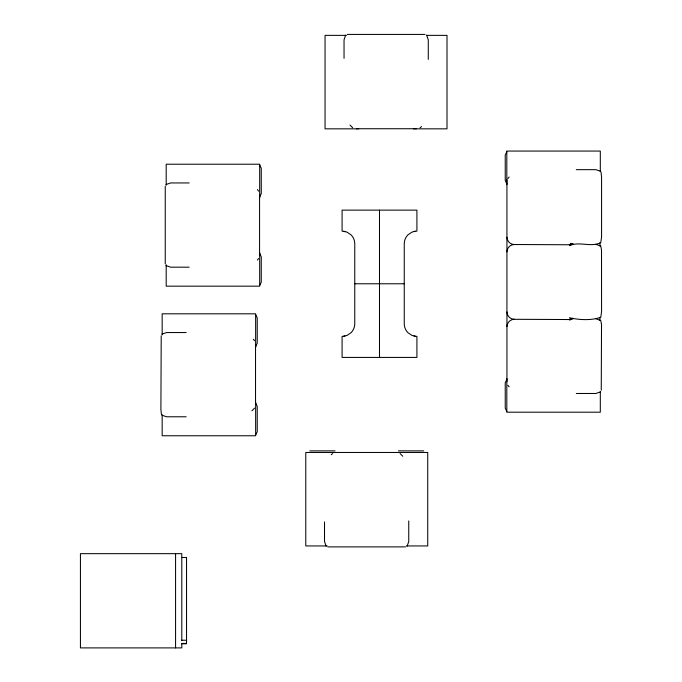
<?xml version="1.0" encoding="UTF-8"?>
<svg xmlns="http://www.w3.org/2000/svg" width="682" height="682" viewBox="0 0 682 682"><rect width="100%" height="100%" fill="white"/><g stroke="black" fill="none" stroke-linecap="round" stroke-linejoin="round"><path stroke-width="1.02" d="M506.931 251.854C506.905 247.933 510.341 244.497 514.262 244.523L571.175 244.77M506.948 326.627C506.922 322.705 510.358 319.27 514.288 319.295L571.201 319.543M165.249 186.22L165.249 263.908M161.216 335.817L160.901 409.345L161.429 414.417M601.251 390.206L601.524 324.598L600.782 320.54L595.838 318.75M345.629 35.174L344.043 39.829L344.043 58.354M407.171 546.129L408.748 541.474L408.748 520.929M259.68 197.107L261.266 193.509L261.266 168.241L259.68 164.916M255.648 346.703L257.233 343.106L257.233 317.838L255.648 314.513M506.82 379.303L505.234 382.9L505.234 408.168L506.82 411.493M259.68 285.46L261.266 282.143L261.266 256.867L259.68 253.278M255.648 435.056L257.233 431.74L257.233 406.472L255.648 402.874M506.82 151.771L505.234 155.087L505.234 180.363L506.82 183.952M257.421 260.055L258.589 258.538M254.557 408.134L251.871 410.82M507.928 178.522L509.096 177.005M420.086 127.747L421.604 126.588M331.188 454.715L332.705 453.556M572.965 243.559L569.299 244.54M572.948 318.272L569.282 319.261M166.016 184.532L170.662 182.947L189.187 182.947M161.984 334.129L166.63 332.543L186.169 332.543M569.513 245.571C579.342 241.155 591.081 247.626 600.782 242.604L601.567 236.961L601.567 177.098L601.03 172.026M569.461 320.037L573.264 318.75M600.484 391.894L595.838 393.48L576.299 393.48M415.261 231.224L412.064 232.085L407.955 234.83A12.668 12.668 0 0 0 404.247 243.789L404.247 323.762A12.668 12.668 0 0 0 407.955 332.722L412.064 335.467L416.915 336.439L416.915 357.419L342.083 357.419L342.083 336.439L346.933 335.467L351.042 332.722A12.668 12.668 0 0 0 354.759 323.762L354.759 243.789A12.668 12.668 0 0 0 351.042 234.83L346.933 232.085L342.083 231.121L342.083 210.133L416.915 210.133L416.915 231.121L414.025 231.471M343.719 336.328L344.981 336.081M347.317 34.415L425.005 34.415M405.475 546.887L327.795 546.887M346.473 35.362L325.058 35.362L325.058 128.838L358.706 128.838M426.455 35.362L447.008 35.362L447.008 128.838L413.369 128.838M356.354 128.736L416.421 128.736M576.299 169.665L595.838 169.665L600.484 171.25M189.187 267.182L170.662 267.182L166.016 265.596M354.759 283.78L404.247 283.78M186.169 416.779L166.63 416.779L161.984 415.193M309.807 450.879L335.075 450.879M398.441 450.879L423.71 450.879M327.198 545.941L305.783 545.941L305.783 452.464L427.733 452.464L427.733 545.941L406.319 545.941M181.796 557.492L186.544 557.492L186.544 643.808L181.796 643.808M181.796 640.236L186.544 640.236M181.796 643.407L186.544 643.407M514.288 244.54C510.358 244.565 506.922 241.13 506.948 237.208M514.262 319.261C510.341 319.287 506.905 315.851 506.931 311.921M343.719 231.224L344.981 231.471M414.025 336.081L415.278 336.328M595.838 244.292L600.782 246.091L601.524 250.141L601.567 311.589L600.782 317.241C591.132 320.702 579.299 319.952 569.461 317.735M570.408 243.423L573.264 244.395M352.688 127.747L350.002 125.062M400.104 453.556L402.789 456.241M507.928 385.313L509.096 386.83M257.421 189.613L258.589 191.139M253.389 339.218L254.557 340.736M426.693 35.174L428.279 39.829L428.279 59.368M326.098 546.129L324.513 541.474L324.513 521.935M600.305 171.625L600.305 151.063L506.82 151.063L506.82 184.711M600.305 391.639L600.305 412.192L506.82 412.192L506.82 378.553M599.972 242.911L599.972 246.1M599.972 317.266L599.972 320.455M506.931 179.741L506.948 381.647M379.499 210.133L379.499 357.419M259.68 197.857L259.68 164.217L166.195 164.217L166.195 185.308M259.68 252.519L259.68 286.167L166.195 286.167L166.195 264.752M259.569 194.805L259.569 254.872M255.648 347.453L255.648 313.814L162.163 313.814L162.163 334.905M255.648 402.116L255.648 435.764L162.163 435.764L162.163 414.665M255.537 344.401L255.537 404.469M181.796 640.611L181.796 553.665L80.433 553.665L80.433 647.9L181.796 647.9L181.796 643.663M175.572 553.665L175.572 647.9"/></g></svg>
